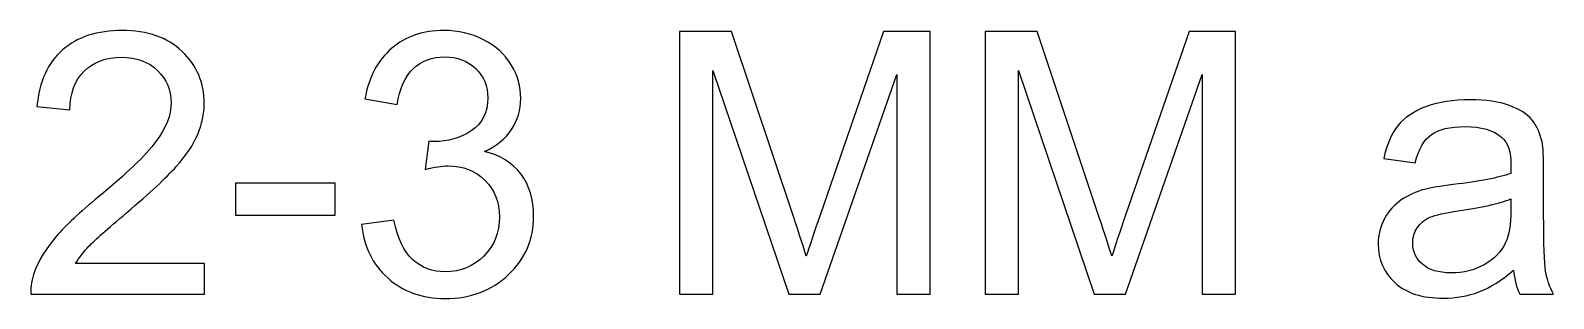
# Model space of a CAD drawing. Header units: millimetres. Extents: x 395 to 1406, y -158 to 315.
# Drawn here: x 884.86 to 920.02, y 308.68 to 314.87 of the extents above; entities that cross this region are included whole.
import ezdxf

# ---------------------------------------------------------------- set-up
doc = ezdxf.new("R2010")
doc.units = ezdxf.units.MM
doc.header["$MEASUREMENT"] = 0
doc.layers.add('layer 1', color=7, linetype='Continuous')

msp = doc.modelspace()

# ---------------------------------------------------------------- linework, layer by layer
at = {"layer": 'layer 1', "color": 1}
for points, knots in [([(888.8777, 309.4958), (888.8777, 309.4958), (888.8777, 308.7846), (888.8777, 308.7846), (888.8777, 308.7846), (888.8777, 308.7846), (884.8644, 308.7846), (884.8644, 308.7846), (884.8644, 308.7846), (884.8588, 308.9638), (884.8884, 309.136), (884.9519, 309.3025), (884.9519, 309.3025), (885.0549, 309.5748), (885.22, 309.8443), (885.4472, 310.1082), (885.4472, 310.1082), (885.6744, 310.3721), (885.999, 310.6769), (886.4209, 311.0226), (886.4209, 311.0226), (887.0771, 311.5631), (887.523, 311.9907), (887.7558, 312.3067), (887.7558, 312.3067), (887.9901, 312.6228), (888.1072, 312.922), (888.1072, 313.2042), (888.1072, 313.2042), (888.1072, 313.4991), (888.0013, 313.7475), (887.7897, 313.9507), (887.7897, 313.9507), (887.578, 314.1525), (887.3014, 314.2541), (886.9614, 314.2541), (886.9614, 314.2541), (886.6015, 314.2541), (886.3137, 314.1468), (886.0978, 313.9324), (886.0978, 313.9324), (885.8818, 313.7193), (885.7732, 313.4229), (885.7704, 313.0434), (885.7704, 313.0434), (885.7704, 313.0434), (885.0084, 313.1196), (885.0084, 313.1196), (885.0084, 313.1196), (885.0606, 313.6896), (885.2581, 314.1243), (885.5996, 314.4234), (885.5996, 314.4234), (885.9425, 314.7226), (886.4011, 314.8722), (886.9783, 314.8722), (886.9783, 314.8722), (887.5597, 314.8722), (888.0211, 314.7113), (888.3598, 314.3881), (888.3598, 314.3881), (888.6998, 314.065), (888.8692, 313.6642), (888.8692, 313.1873), (888.8692, 313.1873), (888.8692, 312.9446), (888.8198, 312.7061), (888.7196, 312.4718), (888.7196, 312.4718), (888.6208, 312.2362), (888.4557, 311.9892), (888.2257, 311.7296), (888.2257, 311.7296), (887.9943, 311.4714), (887.6119, 311.1144), (887.0785, 310.6628), (887.0785, 310.6628), (886.6312, 310.2874), (886.3433, 310.0334), (886.2163, 309.8994), (886.2163, 309.8994), (886.0893, 309.7653), (885.9849, 309.6313), (885.9016, 309.4958), (885.9016, 309.4958), (885.9016, 309.4958), (888.8777, 309.4958), (888.8777, 309.4958)], [0, 0, 0, 0, 0.0434783, 0.0434783, 0.0434783, 0.0434783, 0.0869565, 0.0869565, 0.0869565, 0.0869565, 0.1304348, 0.1304348, 0.1304348, 0.1304348, 0.173913, 0.173913, 0.173913, 0.1739131, 0.2173913, 0.2173913, 0.2173913, 0.2173913, 0.2608696, 0.2608696, 0.2608696, 0.2608696, 0.3043478, 0.3043478, 0.3043478, 0.3043478, 0.3478261, 0.3478261, 0.3478261, 0.3478261, 0.3913043, 0.3913043, 0.3913043, 0.3913044, 0.4347826, 0.4347826, 0.4347826, 0.4347826, 0.4782609, 0.4782609, 0.4782609, 0.4782609, 0.5217391, 0.5217391, 0.5217391, 0.5217391, 0.5652174, 0.5652174, 0.5652174, 0.5652174, 0.6086957, 0.6086957, 0.6086957, 0.6086957, 0.6521739, 0.6521739, 0.6521739, 0.6521739, 0.6956522, 0.6956522, 0.6956522, 0.6956522, 0.7391304, 0.7391304, 0.7391304, 0.7391304, 0.7826087, 0.7826087, 0.7826087, 0.7826087, 0.826087, 0.826087, 0.826087, 0.826087, 0.8695652, 0.8695652, 0.8695652, 0.8695652, 0.9130435, 0.9130435, 0.9130435, 0.9130435, 1, 1, 1, 1]), ([(892.5028, 310.3933), (892.5028, 310.3933), (893.2479, 310.4949), (893.2479, 310.4949), (893.2479, 310.4949), (893.3339, 310.0715), (893.4779, 309.7667), (893.6825, 309.5805), (893.6825, 309.5805), (893.8871, 309.3942), (894.1383, 309.3011), (894.436, 309.3011), (894.436, 309.3011), (894.7888, 309.3011), (895.0866, 309.4224), (895.3264, 309.6651), (895.3264, 309.6651), (895.5663, 309.9078), (895.6863, 310.2084), (895.6863, 310.5668), (895.6863, 310.5668), (895.6863, 310.9083), (895.5748, 311.1906), (895.3504, 311.4135), (895.3504, 311.4135), (895.1275, 311.6351), (894.8438, 311.7465), (894.4981, 311.7465), (894.4981, 311.7465), (894.357, 311.7465), (894.182, 311.7183), (893.9718, 311.6633), (893.9718, 311.6633), (893.9718, 311.6633), (894.055, 312.3152), (894.055, 312.3152), (894.055, 312.3152), (894.1044, 312.3096), (894.1453, 312.3067), (894.175, 312.3067), (894.175, 312.3067), (894.4939, 312.3067), (894.7789, 312.39), (895.0343, 312.5551), (895.0343, 312.5551), (895.2883, 312.7202), (895.4153, 312.9742), (895.4153, 313.3171), (895.4153, 313.3171), (895.4153, 313.5895), (895.3222, 313.8152), (895.1374, 313.9944), (895.1374, 313.9944), (894.9525, 314.1737), (894.714, 314.2626), (894.4219, 314.2626), (894.4219, 314.2626), (894.1312, 314.2626), (893.8899, 314.1708), (893.6966, 313.9874), (893.6966, 313.9874), (893.5033, 313.8039), (893.3791, 313.5288), (893.3241, 313.1619), (893.3241, 313.1619), (893.3241, 313.1619), (892.579, 313.2974), (892.579, 313.2974), (892.579, 313.2974), (892.6707, 313.7969), (892.8767, 314.1849), (893.1999, 314.4601), (893.1999, 314.4601), (893.5216, 314.7353), (893.9238, 314.8722), (894.4036, 314.8722), (894.4036, 314.8722), (894.7338, 314.8722), (895.0386, 314.8016), (895.3166, 314.6591), (895.3166, 314.6591), (895.596, 314.518), (895.809, 314.3246), (895.9558, 314.0805), (895.9558, 314.0805), (896.104, 313.835), (896.1773, 313.5753), (896.1773, 313.3002), (896.1773, 313.3002), (896.1773, 313.0391), (896.1068, 312.802), (895.9671, 312.5876), (895.9671, 312.5876), (895.826, 312.3731), (895.6171, 312.2023), (895.342, 312.0753), (895.342, 312.0753), (895.7004, 311.9935), (895.9784, 311.8213), (896.1773, 311.5603), (896.1773, 311.5603), (896.3749, 311.3006), (896.4737, 310.9732), (896.4737, 310.5824), (896.4737, 310.5824), (896.4737, 310.0532), (896.2804, 309.603), (895.8951, 309.2347), (895.8951, 309.2347), (895.5085, 308.8664), (895.0202, 308.683), (894.4304, 308.683), (894.4304, 308.683), (893.8984, 308.683), (893.4567, 308.8425), (893.1053, 309.16), (893.1053, 309.16), (892.7526, 309.4775), (892.5522, 309.8881), (892.5028, 310.3933)], [0, 0, 0, 0, 0.0322581, 0.0322581, 0.0322581, 0.0322581, 0.0645161, 0.0645161, 0.0645161, 0.0645161, 0.0967742, 0.0967742, 0.0967742, 0.0967742, 0.1290323, 0.1290323, 0.1290323, 0.1290323, 0.1612903, 0.1612903, 0.1612903, 0.1612903, 0.1935484, 0.1935484, 0.1935484, 0.1935484, 0.2258065, 0.2258065, 0.2258065, 0.2258065, 0.2580645, 0.2580645, 0.2580645, 0.2580645, 0.2903226, 0.2903226, 0.2903226, 0.2903226, 0.3225806, 0.3225806, 0.3225806, 0.3225807, 0.3548387, 0.3548387, 0.3548387, 0.3548387, 0.3870968, 0.3870968, 0.3870968, 0.3870968, 0.4193548, 0.4193548, 0.4193548, 0.4193548, 0.4516129, 0.4516129, 0.4516129, 0.4516129, 0.483871, 0.483871, 0.483871, 0.483871, 0.516129, 0.516129, 0.516129, 0.516129, 0.5483871, 0.5483871, 0.5483871, 0.5483871, 0.5806452, 0.5806452, 0.5806452, 0.5806452, 0.6129032, 0.6129032, 0.6129032, 0.6129032, 0.6451613, 0.6451613, 0.6451613, 0.6451613, 0.6774194, 0.6774194, 0.6774194, 0.6774194, 0.7096774, 0.7096774, 0.7096774, 0.7096774, 0.7419355, 0.7419355, 0.7419355, 0.7419355, 0.7741935, 0.7741935, 0.7741935, 0.7741936, 0.8064516, 0.8064516, 0.8064516, 0.8064516, 0.8387097, 0.8387097, 0.8387097, 0.8387097, 0.8709677, 0.8709677, 0.8709677, 0.8709678, 0.9032258, 0.9032258, 0.9032258, 0.9032258, 0.9354839, 0.9354839, 0.9354839, 0.9354839, 1, 1, 1, 1]), ([(899.8434, 308.7846), (899.8434, 308.7846), (899.8434, 314.8468), (899.8434, 314.8468), (899.8434, 314.8468), (899.8434, 314.8468), (901.0457, 314.8468), (901.0457, 314.8468), (901.0457, 314.8468), (901.0457, 314.8468), (902.4794, 310.5556), (902.4794, 310.5556), (902.4794, 310.5556), (902.612, 310.1562), (902.708, 309.857), (902.7686, 309.6581), (902.7686, 309.6581), (902.8378, 309.8782), (902.9464, 310.2028), (903.0932, 310.6303), (903.0932, 310.6303), (903.0932, 310.6303), (904.5523, 314.8468), (904.5523, 314.8468), (904.5523, 314.8468), (904.5523, 314.8468), (905.6262, 314.8468), (905.6262, 314.8468), (905.6262, 314.8468), (905.6262, 314.8468), (905.6262, 308.7846), (905.6262, 308.7846), (905.6262, 308.7846), (905.6262, 308.7846), (904.8557, 308.7846), (904.8557, 308.7846), (904.8557, 308.7846), (904.8557, 308.7846), (904.8557, 313.8562), (904.8557, 313.8562), (904.8557, 313.8562), (904.8557, 313.8562), (903.0861, 308.7846), (903.0861, 308.7846), (903.0861, 308.7846), (903.0861, 308.7846), (902.3637, 308.7846), (902.3637, 308.7846), (902.3637, 308.7846), (902.3637, 308.7846), (900.6139, 313.9493), (900.6139, 313.9493), (900.6139, 313.9493), (900.6139, 313.9493), (900.6139, 308.7846), (900.6139, 308.7846), (900.6139, 308.7846), (900.6139, 308.7846), (899.8434, 308.7846), (899.8434, 308.7846)], [0, 0, 0, 0, 0.0625, 0.0625, 0.0625, 0.0625, 0.125, 0.125, 0.125, 0.125, 0.1875, 0.1875, 0.1875, 0.1875, 0.25, 0.25, 0.25, 0.25, 0.3125, 0.3125, 0.3125, 0.3125, 0.375, 0.375, 0.375, 0.375, 0.4375, 0.4375, 0.4375, 0.4375, 0.5, 0.5, 0.5, 0.5, 0.5625, 0.5625, 0.5625, 0.5625, 0.625, 0.625, 0.625, 0.625, 0.6875, 0.6875, 0.6875, 0.6875, 0.75, 0.75, 0.75, 0.75, 0.8125, 0.8125, 0.8125, 0.8125, 0.875, 0.875, 0.875, 0.875, 1, 1, 1, 1]), ([(906.8962, 308.7846), (906.8962, 308.7846), (906.8962, 314.8468), (906.8962, 314.8468), (906.8962, 314.8468), (906.8962, 314.8468), (908.0985, 314.8468), (908.0985, 314.8468), (908.0985, 314.8468), (908.0985, 314.8468), (909.5322, 310.5556), (909.5322, 310.5556), (909.5322, 310.5556), (909.6648, 310.1562), (909.7608, 309.857), (909.8214, 309.6581), (909.8214, 309.6581), (909.8906, 309.8782), (909.9992, 310.2028), (910.146, 310.6303), (910.146, 310.6303), (910.146, 310.6303), (911.6051, 314.8468), (911.6051, 314.8468), (911.6051, 314.8468), (911.6051, 314.8468), (912.679, 314.8468), (912.679, 314.8468), (912.679, 314.8468), (912.679, 314.8468), (912.679, 308.7846), (912.679, 308.7846), (912.679, 308.7846), (912.679, 308.7846), (911.9085, 308.7846), (911.9085, 308.7846), (911.9085, 308.7846), (911.9085, 308.7846), (911.9085, 313.8562), (911.9085, 313.8562), (911.9085, 313.8562), (911.9085, 313.8562), (910.1389, 308.7846), (910.1389, 308.7846), (910.1389, 308.7846), (910.1389, 308.7846), (909.4165, 308.7846), (909.4165, 308.7846), (909.4165, 308.7846), (909.4165, 308.7846), (907.6667, 313.9493), (907.6667, 313.9493), (907.6667, 313.9493), (907.6667, 313.9493), (907.6667, 308.7846), (907.6667, 308.7846), (907.6667, 308.7846), (907.6667, 308.7846), (906.8962, 308.7846), (906.8962, 308.7846)], [0, 0, 0, 0, 0.0625, 0.0625, 0.0625, 0.0625, 0.125, 0.125, 0.125, 0.125, 0.1875, 0.1875, 0.1875, 0.1875, 0.25, 0.25, 0.25, 0.25, 0.3125, 0.3125, 0.3125, 0.3125, 0.375, 0.375, 0.375, 0.375, 0.4375, 0.4375, 0.4375, 0.4375, 0.5, 0.5, 0.5, 0.5, 0.5625, 0.5625, 0.5625, 0.5625, 0.625, 0.625, 0.625, 0.625, 0.6875, 0.6875, 0.6875, 0.6875, 0.75, 0.75, 0.75, 0.75, 0.8125, 0.8125, 0.8125, 0.8125, 0.875, 0.875, 0.875, 0.875, 1, 1, 1, 1]), ([(919.0953, 309.3349), (918.8187, 309.0993), (918.552, 308.9342), (918.2966, 308.8368), (918.2966, 308.8368), (918.0412, 308.7394), (917.7675, 308.6915), (917.4739, 308.6915), (917.4739, 308.6915), (916.9913, 308.6915), (916.6202, 308.8086), (916.3606, 309.0442), (916.3606, 309.0442), (916.1009, 309.2785), (915.9711, 309.5791), (915.9711, 309.9445), (915.9711, 309.9445), (915.9711, 310.159), (916.0205, 310.3552), (916.1179, 310.533), (916.1179, 310.533), (916.2166, 310.7108), (916.345, 310.8519), (916.5031, 310.9591), (916.5031, 310.9591), (916.6625, 311.0664), (916.8403, 311.1482), (917.0393, 311.2033), (917.0393, 311.2033), (917.1861, 311.2414), (917.4076, 311.278), (917.7025, 311.3147), (917.7025, 311.3147), (918.3037, 311.3853), (918.7482, 311.4714), (919.0318, 311.5701), (919.0318, 311.5701), (919.0346, 311.6717), (919.036, 311.7367), (919.036, 311.7635), (919.036, 311.7635), (919.036, 312.0654), (918.9655, 312.2785), (918.8244, 312.4027), (918.8244, 312.4027), (918.6339, 312.5706), (918.3502, 312.6539), (917.9749, 312.6539), (917.9749, 312.6539), (917.6235, 312.6539), (917.3639, 312.5918), (917.1974, 312.469), (917.1974, 312.469), (917.0294, 312.3463), (916.9067, 312.1289), (916.8262, 311.8157), (916.8262, 311.8157), (916.8262, 311.8157), (916.0981, 311.9173), (916.0981, 311.9173), (916.0981, 311.9173), (916.1644, 312.2291), (916.2731, 312.4817), (916.4255, 312.6736), (916.4255, 312.6736), (916.5779, 312.8655), (916.798, 313.0123), (917.0859, 313.1167), (917.0859, 313.1167), (917.3723, 313.2197), (917.7068, 313.272), (918.085, 313.272), (918.085, 313.272), (918.4603, 313.272), (918.7665, 313.2282), (919.0022, 313.1393), (919.0022, 313.1393), (919.2364, 313.0504), (919.41, 312.9403), (919.5201, 312.8063), (919.5201, 312.8063), (919.6301, 312.6722), (919.7077, 312.5029), (919.7529, 312.2983), (919.7529, 312.2983), (919.7769, 312.1713), (919.7896, 311.9427), (919.7896, 311.6139), (919.7896, 311.6139), (919.7896, 311.6139), (919.7896, 310.6261), (919.7896, 310.6261), (919.7896, 310.6261), (919.7896, 309.9361), (919.8051, 309.5), (919.8361, 309.3152), (919.8361, 309.3152), (919.8658, 309.1303), (919.9279, 308.9539), (920.0182, 308.7846), (920.0182, 308.7846), (920.0182, 308.7846), (919.2392, 308.7846), (919.2392, 308.7846), (919.2392, 308.7846), (919.1645, 308.9412), (919.1165, 309.1247), (919.0953, 309.3349)], [0, 0, 0, 0, 0.0357143, 0.0357143, 0.0357143, 0.0357143, 0.0714286, 0.0714286, 0.0714286, 0.0714286, 0.1071429, 0.1071429, 0.1071429, 0.1071429, 0.1428571, 0.1428571, 0.1428571, 0.1428572, 0.1785714, 0.1785714, 0.1785714, 0.1785714, 0.2142857, 0.2142857, 0.2142857, 0.2142857, 0.25, 0.25, 0.25, 0.25, 0.2857143, 0.2857143, 0.2857143, 0.2857143, 0.3214286, 0.3214286, 0.3214286, 0.3214286, 0.3571429, 0.3571429, 0.3571429, 0.3571429, 0.3928571, 0.3928571, 0.3928571, 0.3928572, 0.4285714, 0.4285714, 0.4285714, 0.4285714, 0.4642857, 0.4642857, 0.4642857, 0.4642857, 0.5, 0.5, 0.5, 0.5, 0.5357143, 0.5357143, 0.5357143, 0.5357143, 0.5714286, 0.5714286, 0.5714286, 0.5714286, 0.6071429, 0.6071429, 0.6071429, 0.6071429, 0.6428571, 0.6428571, 0.6428571, 0.6428572, 0.6785714, 0.6785714, 0.6785714, 0.6785714, 0.7142857, 0.7142857, 0.7142857, 0.7142857, 0.75, 0.75, 0.75, 0.75, 0.7857143, 0.7857143, 0.7857143, 0.7857143, 0.8214286, 0.8214286, 0.8214286, 0.8214286, 0.8571429, 0.8571429, 0.8571429, 0.8571429, 0.8928571, 0.8928571, 0.8928571, 0.8928572, 0.9285714, 0.9285714, 0.9285714, 0.9285714, 1, 1, 1, 1]), ([(889.5903, 310.6049), (889.5903, 310.6049), (889.5903, 311.35), (889.5903, 311.35), (889.5903, 311.35), (889.5903, 311.35), (891.8932, 311.35), (891.8932, 311.35), (891.8932, 311.35), (891.8932, 311.35), (891.8932, 310.6049), (891.8932, 310.6049), (891.8932, 310.6049), (891.8932, 310.6049), (889.5903, 310.6049), (889.5903, 310.6049)], [0, 0, 0, 0, 0.2, 0.2, 0.2, 0.2, 0.4, 0.4, 0.4, 0.4, 0.6, 0.6, 0.6, 0.6, 1, 1, 1, 1]), ([(919.036, 310.9859), (918.7651, 310.8759), (918.3587, 310.7827), (917.8168, 310.7065), (917.8168, 310.7065), (917.5092, 310.6628), (917.2919, 310.6134), (917.1649, 310.5584), (917.1649, 310.5584), (917.0379, 310.5033), (916.9405, 310.4229), (916.8714, 310.3185), (916.8714, 310.3185), (916.8022, 310.2127), (916.767, 310.0955), (916.767, 309.9657), (916.767, 309.9657), (916.767, 309.7696), (916.8418, 309.6045), (916.9927, 309.4732), (916.9927, 309.4732), (917.1437, 309.342), (917.3639, 309.2757), (917.6532, 309.2757), (917.6532, 309.2757), (917.9396, 309.2757), (918.195, 309.3378), (918.4194, 309.4633), (918.4194, 309.4633), (918.6423, 309.5875), (918.8074, 309.7583), (918.9119, 309.9742), (918.9119, 309.9742), (918.9923, 310.1421), (919.0318, 310.389), (919.0318, 310.715), (919.0318, 310.715), (919.0318, 310.715), (919.036, 310.9859), (919.036, 310.9859)], [0, 0, 0, 0, 0.0909091, 0.0909091, 0.0909091, 0.0909091, 0.1818182, 0.1818182, 0.1818182, 0.1818182, 0.2727273, 0.2727273, 0.2727273, 0.2727273, 0.3636364, 0.3636364, 0.3636364, 0.3636364, 0.4545455, 0.4545455, 0.4545455, 0.4545455, 0.5454545, 0.5454545, 0.5454545, 0.5454546, 0.6363636, 0.6363636, 0.6363636, 0.6363636, 0.7272727, 0.7272727, 0.7272727, 0.7272727, 0.8181818, 0.8181818, 0.8181818, 0.8181818, 1, 1, 1, 1])]:
    msp.add_open_spline(points, degree=3, knots=knots, dxfattribs=at)

doc.saveas('drawing.dxf')
